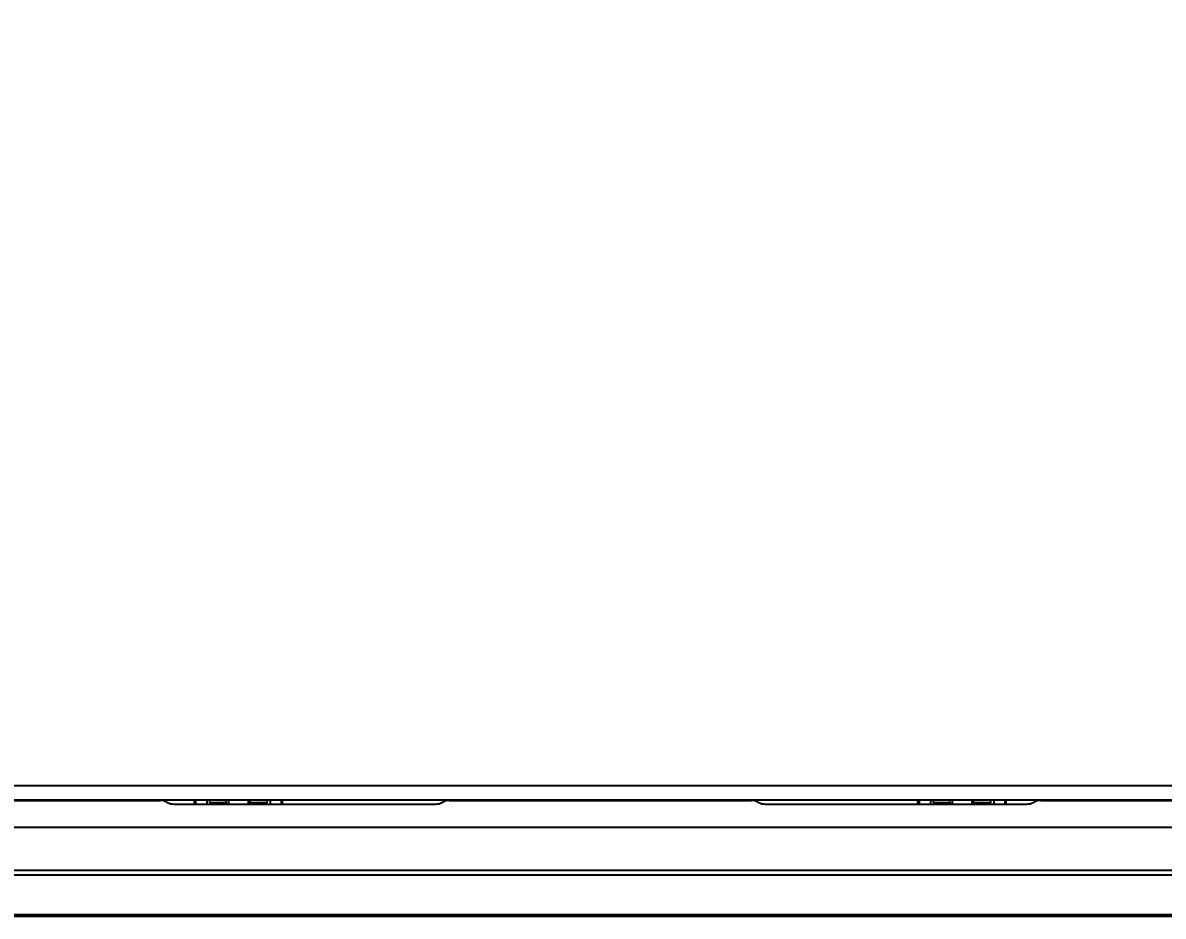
# Model space of a CAD drawing. Header units: millimetres. Extents: x -73584 to -37571, y -61249 to -50748.
# Drawn here: x -50474.7 to -50345.5, y -59196 to -59094.7 of the extents above; entities that cross this region are included whole.
import ezdxf

# ---------------------------------------------------------------- set-up
doc = ezdxf.new("R2010")
doc.units = ezdxf.units.MM
doc.header["$LTSCALE"] = 200
doc.header["$PDSIZE"] = -1
doc.layers.add('DIM', color=3, linetype='Continuous')
doc.styles.add('TSSD_Dimension', font='tssdeng.shx', dxfattribs={"width": 0.7, "bigfont": 'hztxt.shx'})
doc.dimstyles.new('TSSD_20_20', dxfattribs={"dimtxt": 60, "dimasz": 20, "dimexe": 20, "dimexo": 50, "dimgap": 20, "dimtad": 1, "dimdec": 0, "dimzin": 0, "dimdsep": 46, "dimtxsty": 'TSSD_Dimension', "dimblk": 'ARCHTICK', "dimcen": 0, "dimdle": 20, "dimclrt": 7, "dimadec": 0, "dimazin": 0, "dimtfac": 1, "dimtdec": 0, "dimtix": 1, "dimtmove": 2, "dimatfit": 3, "dimfxl": 1, "dimtolj": 1, "dimtzin": 0, "dimarcsym": 0})

# ---------------------------------------------------------------- blocks, each defined once
blk = doc.blocks.new('12586')
at = {"color": 7, "linetype": 'Continuous'}
for p, q in [((-40121.55, -54854.82), (-39871.75, -54854.82)), ((-40121.55, -54856.42), (-39871.75, -54856.42)), ((-40121.23, -54856.52), (-40046.52, -54856.52)), ((-40045.81, -54856.69), (-40045.68, -54856.75)), ((-40044.97, -54856.92), (-40015.32, -54856.92)), ((-40042.65, -54856.92), (-40042.65, -54856.42)), ((-40042.53, -54856.42), (-40042.53, -54856.92)), ((-40041.23, -54856.42), (-40041.23, -54856.92)), ((-40040.9, -54856.73), (-40040.9, -54856.42)), ((-40040.9, -54856.73), (-40039.07, -54856.73)), ((-40040.9, -54856.73), (-40040.41, -54856.92)), ((-40039.07, -54856.42), (-40039.07, -54856.73)), ((-40038.86, -54856.92), (-40039.07, -54856.73)), ((-40038.75, -54856.92), (-40038.75, -54856.42)), ((-40036.55, -54856.42), (-40036.55, -54856.92)), ((-40036.34, -54856.73), (-40036.54, -54856.92)), ((-40036.34, -54856.73), (-40036.34, -54856.42)), ((-40036.34, -54856.73), (-40034.45, -54856.73)), ((-40034.93, -54856.92), (-40034.45, -54856.73)), ((-40034.41, -54856.73), (-40034.89, -54856.92)), ((-40034.45, -54856.42), (-40034.45, -54856.73)), ((-40034.41, -54856.73), (-40034.41, -54856.42)), ((-40034.07, -54856.42), (-40034.07, -54856.92)), ((-40032.78, -54856.92), (-40032.78, -54856.42)), ((-40032.65, -54856.92), (-40032.65, -54856.42)), ((-40014.61, -54856.75), (-40014.48, -54856.69)), ((-40013.77, -54856.52), (-39979.52, -54856.52)), ((-40012.4, -54856.52), (-40012.4, -54856.42)), ((-40010.9, -54856.52), (-40010.9, -54856.42)), ((-40001.65, -54856.52), (-40001.65, -54856.42)), ((-40001.52, -54856.42), (-40001.52, -54856.52)), ((-40000.23, -54856.52), (-40000.23, -54856.42)), ((-39999.9, -54856.52), (-39999.9, -54856.42)), ((-39999.89, -54856.52), (-39999.89, -54856.42)), ((-39999.15, -54856.42), (-39999.15, -54856.52)), ((-39994.15, -54856.42), (-39994.15, -54856.52)), ((-39993.45, -54856.42), (-39993.45, -54856.52)), ((-39993.4, -54856.52), (-39993.4, -54856.42)), ((-39993.07, -54856.42), (-39993.07, -54856.52)), ((-39991.78, -54856.52), (-39991.78, -54856.42)), ((-39991.65, -54856.52), (-39991.65, -54856.42)), ((-39982.4, -54856.52), (-39982.4, -54856.42)), ((-39980.89, -54856.52), (-39980.9, -54856.42)), ((-39978.81, -54856.69), (-39978.68, -54856.75)), ((-39977.97, -54856.92), (-39948.32, -54856.92)), ((-39960.65, -54856.92), (-39960.65, -54856.42)), ((-39960.53, -54856.42), (-39960.53, -54856.92)), ((-39959.23, -54856.42), (-39959.23, -54856.92)), ((-39958.9, -54856.73), (-39958.9, -54856.42)), ((-39958.9, -54856.73), (-39957.07, -54856.73)), ((-39958.9, -54856.73), (-39958.41, -54856.92)), ((-39957.07, -54856.42), (-39957.07, -54856.73)), ((-39956.86, -54856.92), (-39957.07, -54856.73)), ((-39956.75, -54856.92), (-39956.75, -54856.42)), ((-39954.55, -54856.42), (-39954.55, -54856.92)), ((-39954.34, -54856.73), (-39954.54, -54856.92)), ((-39954.34, -54856.73), (-39954.34, -54856.42)), ((-39954.34, -54856.73), (-39952.45, -54856.73)), ((-39952.93, -54856.92), (-39952.45, -54856.73)), ((-39952.41, -54856.73), (-39952.89, -54856.92)), ((-39952.45, -54856.42), (-39952.45, -54856.73)), ((-39952.41, -54856.73), (-39952.41, -54856.42)), ((-39952.07, -54856.42), (-39952.07, -54856.92)), ((-39950.78, -54856.92), (-39950.78, -54856.42)), ((-39950.65, -54856.92), (-39950.65, -54856.42)), ((-39947.61, -54856.75), (-39947.48, -54856.69)), ((-39946.77, -54856.52), (-39872.06, -54856.52)), ((-40069.15, -54859.55), (-39924.15, -54859.55)), ((-40069.15, -54864.42), (-39896.15, -54864.42)), ((-40370.4, -54864.92), (-39872.9, -54864.92))]:
    blk.add_line(p, q, dxfattribs=at)
for centre, start, end in [((-40046.52, -54858.12), 63.4349, 90), ((-40044.97, -54855.32), 243.435, 270), ((-40015.32, -54855.32), 270, 296.565), ((-40013.77, -54858.12), 90, 116.5651), ((-39979.52, -54858.12), 63.4349, 90), ((-39977.97, -54855.32), 243.435, 270), ((-39948.32, -54855.32), 270, 296.565), ((-39946.77, -54858.12), 90, 116.5651)]:
    blk.add_arc(centre, 1.6, start, end, dxfattribs=at)
blk = doc.blocks.new('23-D1020-B_EXTRUSION-MAIN-BODY_BASESTAND-0_5m_Absen-PL__363', base_point=(418.75, -61.98))
at = {"color": 7, "linetype": 'Continuous'}
for p, q in [((892.01, 18.02), (441.25, 18.02)), ((892.01, 17.82), (441.25, 17.82))]:
    blk.add_line(p, q, dxfattribs=at)
blk = doc.blocks.new('Top1', base_point=(668.75, -75.52))
blk.add_blockref('23-D1020-B_EXTRUSION-MAIN-BODY_BASESTAND-0_5m_Absen-PL__363', (418.75, -61.98))
blk = doc.blocks.new('*U1115')
at = {"xscale": -1, "rotation": 359.9999999999976}
blk.add_blockref('Top1', (0, -53.71), dxfattribs=at)
at = {"layer": 'DIM', "color": 0}
blk.add_blockref('12586', (40121.65, 54909.25), dxfattribs=at)
blk = doc.blocks.new('*U1116')
at = {"layer": 'DIM', "color": 0, "linetype": 'ByBlock', "lineweight": -2, "transparency": 16777216}
blk.add_blockref('*U1115', (4000, 0), dxfattribs=at)
blk = doc.blocks.new('_ArchTick')
at = {"color": 0, "linetype": 'ByBlock'}
blk.add_lwpolyline([(-0.7071, -0.7071, 0.5, 0.5, 0), (0.7071, 0.7071, 0.5, 0.5, 0)], format="xyseb", dxfattribs=at)
blk = doc.blocks.new('*D1117')
at = {"layer": 'Defpoints', "color": 0, "transparency": 16777216}
for p in [(-50284.28, -58628.79), (-54784.28, -59170.64), (-50284.28, -59170.64)]:
    blk.add_point(p, dxfattribs=at)
at = {"layer": 'DIM', "color": 0, "lineweight": -2, "transparency": 16777216}
for p, q in [((-54784.28, -59120.64), (-54784.28, -58608.79)), ((-50284.28, -59120.64), (-50284.28, -58608.79)), ((-54804.28, -58628.79), (-50264.28, -58628.79))]:
    blk.add_line(p, q, dxfattribs=at)
at = {"layer": 'DIM', "color": 0, "lineweight": -2, "transparency": 16777216, "xscale": 20, "yscale": 20, "zscale": 20, "rotation": 180}
blk.add_blockref('_ArchTick', (-54784.28, -58628.79), dxfattribs=at)
at = {"layer": 'DIM', "color": 0, "lineweight": -2, "transparency": 16777216, "xscale": 20, "yscale": 20, "zscale": 20}
blk.add_blockref('_ArchTick', (-50284.28, -58628.79), dxfattribs=at)
at = {"layer": 'DIM', "color": 7, "transparency": 16777216, "insert": (-52534.28, -58577.63), "char_height": 60, "attachment_point": 5, "style": 'TSSD_Dimension'}
blk.add_mtext('\\A1;4500 [14\'-9 1/4"]', dxfattribs=at)
blk = doc.blocks.new('*D1126')
at = {"layer": 'Defpoints', "color": 0, "transparency": 16777216}
for p in [(-50284.28, -58909.26), (-50784.28, -59170.64), (-50284.28, -59170.64)]:
    blk.add_point(p, dxfattribs=at)
at = {"layer": 'DIM', "color": 0, "lineweight": -2, "transparency": 16777216}
for p, q in [((-50784.28, -59120.64), (-50784.28, -58889.26)), ((-50284.28, -59120.64), (-50284.28, -58889.26)), ((-50804.28, -58909.26), (-50264.28, -58909.26))]:
    blk.add_line(p, q, dxfattribs=at)
at = {"layer": 'DIM', "color": 0, "lineweight": -2, "transparency": 16777216, "xscale": 20, "yscale": 20, "zscale": 20, "rotation": 180}
blk.add_blockref('_ArchTick', (-50784.28, -58909.26), dxfattribs=at)
at = {"layer": 'DIM', "color": 0, "lineweight": -2, "transparency": 16777216, "xscale": 20, "yscale": 20, "zscale": 20}
blk.add_blockref('_ArchTick', (-50284.28, -58909.26), dxfattribs=at)
at = {"layer": 'DIM', "color": 7, "transparency": 16777216, "insert": (-50534.28, -58858.1), "char_height": 60, "attachment_point": 5, "style": 'TSSD_Dimension'}
blk.add_mtext('\\A1;500 [1\'-7 3/4"]', dxfattribs=at)

msp = doc.modelspace()

# ---------------------------------------------------------------- block references
at = {"layer": 'DIM', "color": 0}
msp.add_blockref('*U1116', (-54534.278, -59235.614), dxfattribs=at)

# ---------------------------------------------------------------- dimensions: what is measured, and where the dimension line sits
at = {"layer": 'DIM'}
for base, p1, picture, middle in [((-50284.278, -58628.787), (-54784.278, -59170.638), '*D1117', (-52534.278, -58577.633)), ((-50284.278, -58909.258), (-50784.278, -59170.638), '*D1126', (-50534.278, -58858.104))]:
    dim = msp.add_linear_dim(base=base, p1=p1, p2=(-50284.278, -59170.638), dimstyle='TSSD_20_20', dxfattribs=at)
    dim.commit()
    dim.dimension.update_dxf_attribs({"geometry": picture, "text_midpoint": middle})

doc.saveas('drawing.dxf')
